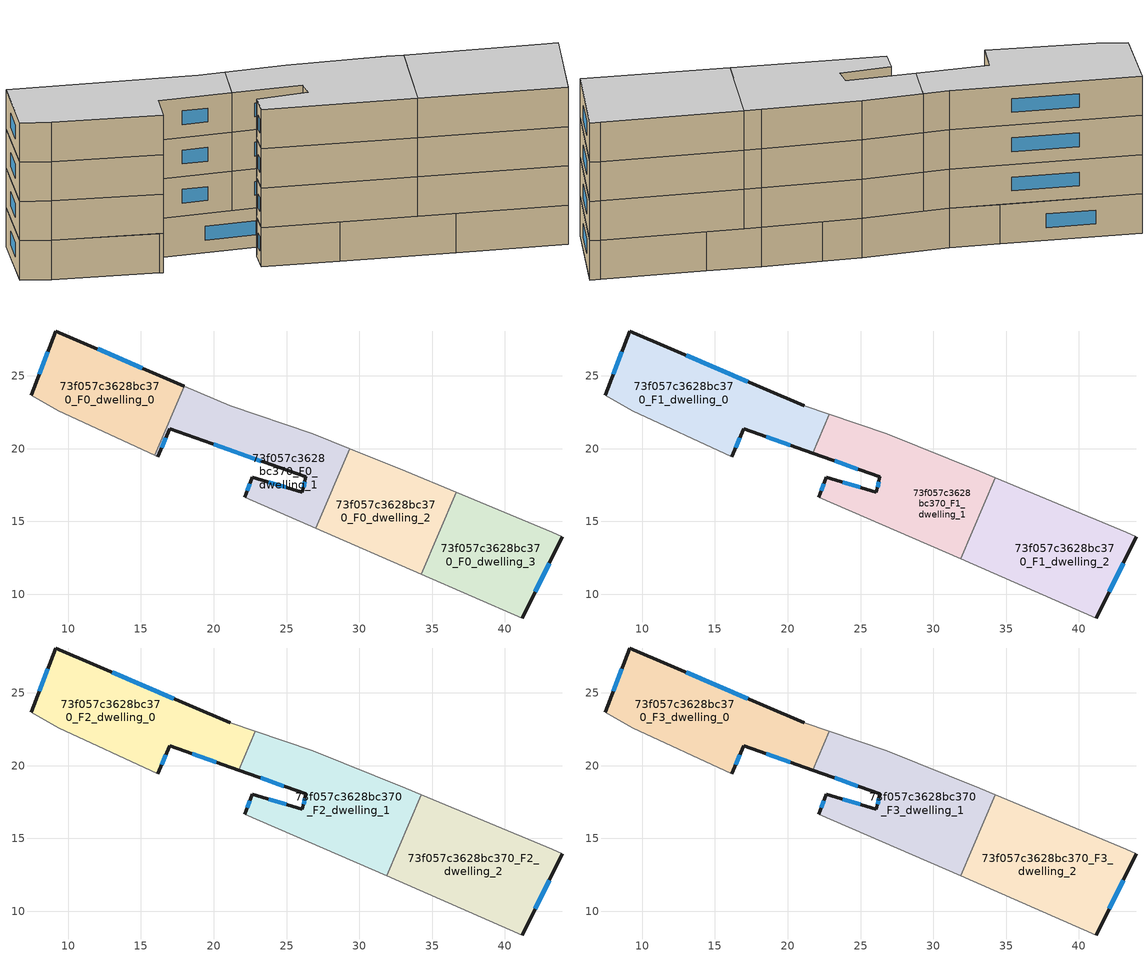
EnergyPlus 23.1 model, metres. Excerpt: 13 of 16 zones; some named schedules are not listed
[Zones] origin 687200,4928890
73f057c3628bc370_F0_dwelling_0
 floor ground (EU_floor_Construction): 17.98,24.29 15.96,19.54 9.32,22.6 7.47,23.66 9.14,28.08 z0
 wall outside (EU_wall_Construction): 17.98,24.29 9.14,28.08 7.47,23.66 z0:3
 wall to 73f057c3628bc370_F0_dwelling_1 (EU_wall_Construction): 15.96,19.54 17.98,24.29 z0:3
 wall adiabatic (EU_wall_Construction): 7.47,23.66 9.32,22.6 15.96,19.54 z0:3
 window (EU_Window_Construction): 15.11,25.52 12.02,26.84 / 8.6,26.64 8.01,25.09 z0.98:2.02
73f057c3628bc370_F0_dwelling_1
 floor ground (EU_floor_Construction): 26.81,21.02 29.36,19.99 27.02,14.52 22.13,16.65 22.65,18.03 26.09,17 26.32,18.07 16.96,21.37 16.17,19.45 15.96,19.54 17.98,24.29 21.14,22.93 z0
 wall outside (EU_wall_Construction): 16.17,19.45 16.96,21.37 26.32,18.07 26.09,17 22.65,18.03 22.13,16.65 z0:3
 wall adiabatic (EU_wall_Construction): 15.96,19.54 16.17,19.45 / 29.36,19.99 26.81,21.02 21.14,22.93 17.98,24.29 / 22.13,16.65 27.02,14.52 z0:3
 wall to 73f057c3628bc370_F0_dwelling_2 (EU_wall_Construction): 27.02,14.52 29.36,19.99 z0:3
 window (EU_Window_Construction): 20.01,20.29 23.28,19.14 / 16.43,20.07 16.71,20.74 / 22.48,17.58 22.3,17.1 / 24.98,17.33 23.77,17.69 / 26.25,17.72 26.17,17.34 z0.98:2.02
73f057c3628bc370_F0_dwelling_2
 floor ground (EU_floor_Construction): 36.65,17 34.26,11.38 27.02,14.52 29.36,19.99 33.17,18.46 z0
 wall adiabatic (EU_wall_Construction): 27.02,14.52 34.26,11.38 / 36.65,17 33.17,18.46 29.36,19.99 z0:3
 wall to 73f057c3628bc370_F0_dwelling_3 (EU_wall_Construction): 34.26,11.38 36.65,17 z0:3
73f057c3628bc370_F0_dwelling_3
 floor ground (EU_floor_Construction): 43.25,14.25 43.93,13.96 41.19,8.37 34.26,11.38 36.65,17 z0
 wall outside (EU_wall_Construction): 41.19,8.37 43.93,13.96 z0:3
 wall adiabatic (EU_wall_Construction): 34.26,11.38 41.19,8.37 / 43.93,13.96 43.25,14.25 36.65,17 z0:3
 window (EU_Window_Construction): 42.08,10.18 43.04,12.14 z0.98:2.02
73f057c3628bc370_F1_dwelling_0
 floor to 73f057c3628bc370_F0_dwelling_0 (EU_floor_Construction): 17.98,24.28 15.96,19.54 9.32,22.6 7.47,23.66 9.14,28.08 z3
 floor to 73f057c3628bc370_F0_dwelling_1 (EU_floor_Construction): 22.85,22.35 21.71,19.69 16.96,21.37 16.17,19.45 15.96,19.54 17.98,24.28 21.14,22.93 z3
 wall outside (EU_wall_Construction): 21.14,22.93 9.14,28.08 7.47,23.66 / 16.17,19.45 16.96,21.37 21.71,19.69 z3:6
 wall adiabatic (EU_wall_Construction): 7.47,23.66 9.32,22.6 16.17,19.45 / 22.85,22.35 21.14,22.93 z3:6
 wall to 73f057c3628bc370_F1_dwelling_1 (EU_wall_Construction): 21.71,19.69 22.85,22.35 z3:6
 window (EU_Window_Construction): 8.6,26.64 8.01,25.09 / 17.24,24.6 13.05,26.4 / 18.51,20.82 20.17,20.24 / 16.43,20.07 16.71,20.74 z3.98:5.02
73f057c3628bc370_F1_dwelling_1
 floor to 73f057c3628bc370_F0_dwelling_1 (EU_floor_Construction): 29.36,19.99 27.02,14.52 22.13,16.65 22.65,18.03 26.09,17 26.32,18.07 21.71,19.69 22.85,22.35 26.81,21.02 z3
 floor to 73f057c3628bc370_F0_dwelling_2 (EU_floor_Construction): 33.17,18.46 34.25,18.01 31.87,12.42 27.02,14.52 29.36,19.99 z3
 wall outside (EU_wall_Construction): 21.71,19.69 26.32,18.07 26.09,17 22.65,18.03 22.13,16.65 z3:6
 wall adiabatic (EU_wall_Construction): 34.25,18.01 33.17,18.46 26.81,21.02 22.85,22.35 / 22.13,16.65 31.86,12.42 z3:6
 wall to 73f057c3628bc370_F1_dwelling_2 (EU_wall_Construction): 31.86,12.42 34.25,18.01 z3:6
 window (EU_Window_Construction): 23.21,19.16 24.82,18.6 / 22.48,17.58 22.3,17.1 / 24.98,17.33 23.77,17.69 / 26.25,17.72 26.17,17.34 z3.98:5.02
73f057c3628bc370_F1_dwelling_2
 floor to 73f057c3628bc370_F0_dwelling_2 (EU_floor_Construction): 36.65,17 34.26,11.38 31.87,12.42 34.25,18.01 z3
 floor to 73f057c3628bc370_F0_dwelling_3 (EU_floor_Construction): 43.25,14.25 43.93,13.96 41.19,8.37 34.26,11.38 36.65,17 z3
 wall outside (EU_wall_Construction): 41.19,8.37 43.93,13.96 z3:6
 wall adiabatic (EU_wall_Construction): 31.86,12.42 41.19,8.37 / 43.93,13.96 43.25,14.25 34.25,18.01 z3:6
 window (EU_Window_Construction): 42.08,10.18 43.04,12.14 z3.98:5.02
73f057c3628bc370_F2_dwelling_0
 floor to 73f057c3628bc370_F1_dwelling_0 (EU_floor_Construction): 21.14,22.93 22.85,22.35 21.71,19.69 16.96,21.37 16.17,19.45 9.32,22.6 7.47,23.66 9.14,28.08 z6
 wall outside (EU_wall_Construction): 21.14,22.93 9.14,28.08 7.47,23.66 / 16.17,19.45 16.96,21.37 21.71,19.69 z6:9
 wall adiabatic (EU_wall_Construction): 7.47,23.66 9.32,22.6 16.17,19.45 / 22.85,22.35 21.14,22.93 z6:9
 wall to 73f057c3628bc370_F2_dwelling_1 (EU_wall_Construction): 21.71,19.69 22.85,22.35 z6:9
 window (EU_Window_Construction): 8.6,26.64 8.01,25.09 / 17.24,24.6 13.05,26.4 / 18.51,20.82 20.17,20.24 / 16.43,20.07 16.71,20.74 z6.98:8.02
73f057c3628bc370_F2_dwelling_1
 floor to 73f057c3628bc370_F1_dwelling_1 (EU_floor_Construction): 33.17,18.46 34.25,18.01 31.86,12.42 22.13,16.65 22.65,18.03 26.09,17 26.32,18.07 21.71,19.69 22.85,22.35 26.81,21.02 z6
 wall outside (EU_wall_Construction): 21.71,19.69 26.32,18.07 26.09,17 22.65,18.03 22.13,16.65 z6:9
 wall adiabatic (EU_wall_Construction): 34.25,18.01 33.17,18.46 26.81,21.02 22.85,22.35 / 22.13,16.65 31.86,12.42 z6:9
 wall to 73f057c3628bc370_F2_dwelling_2 (EU_wall_Construction): 31.86,12.42 34.25,18.01 z6:9
 window (EU_Window_Construction): 23.21,19.16 24.82,18.6 / 22.48,17.58 22.3,17.1 / 24.98,17.33 23.77,17.69 / 26.25,17.72 26.17,17.34 z6.98:8.02
73f057c3628bc370_F2_dwelling_2
 floor to 73f057c3628bc370_F1_dwelling_2 (EU_floor_Construction): 43.25,14.25 43.93,13.96 41.19,8.37 31.86,12.42 34.25,18.01 z6
 wall outside (EU_wall_Construction): 41.19,8.37 43.93,13.96 z6:9
 wall adiabatic (EU_wall_Construction): 31.86,12.42 41.19,8.37 / 43.93,13.96 43.25,14.25 34.25,18.01 z6:9
 window (EU_Window_Construction): 42.08,10.18 43.04,12.14 z6.98:8.02
73f057c3628bc370_F3_dwelling_0
 floor to 73f057c3628bc370_F2_dwelling_0 (EU_floor_Construction): 21.14,22.93 22.85,22.35 21.71,19.69 16.96,21.37 16.17,19.45 9.32,22.6 7.47,23.66 9.14,28.08 z9
 wall outside (EU_wall_Construction): 21.14,22.93 9.14,28.08 7.47,23.66 / 16.17,19.45 16.96,21.37 21.71,19.69 z9:12
 wall adiabatic (EU_wall_Construction): 7.47,23.66 9.32,22.6 16.17,19.45 / 22.85,22.35 21.14,22.93 z9:12
 wall to 73f057c3628bc370_F3_dwelling_1 (EU_wall_Construction): 21.71,19.69 22.85,22.35 z9:12
 window (EU_Window_Construction): 8.6,26.64 8.01,25.09 / 17.24,24.6 13.05,26.4 / 18.51,20.82 20.17,20.24 / 16.43,20.07 16.71,20.74 z9.98:11.02
 ceiling to 73f057c3628bc370_F4_dwelling_0 (EU_floor_Construction): 21.71,19.69 22.85,22.35 21.14,22.93 9.14,28.08 7.47,23.66 9.32,22.6 16.17,19.45 16.96,21.37 z12
73f057c3628bc370_F3_dwelling_1
 floor to 73f057c3628bc370_F2_dwelling_1 (EU_floor_Construction): 33.17,18.46 34.25,18.01 31.86,12.42 22.13,16.65 22.65,18.03 26.09,17 26.32,18.07 21.71,19.69 22.85,22.35 26.81,21.02 z9
 wall outside (EU_wall_Construction): 21.71,19.69 26.32,18.07 26.09,17 22.65,18.03 22.13,16.65 z9:12
 wall adiabatic (EU_wall_Construction): 34.25,18.01 33.17,18.46 26.81,21.02 22.85,22.35 / 22.13,16.65 31.86,12.42 z9:12
 wall to 73f057c3628bc370_F3_dwelling_2 (EU_wall_Construction): 31.86,12.42 34.25,18.01 z9:12
 window (EU_Window_Construction): 23.21,19.16 24.82,18.6 / 22.48,17.58 22.3,17.1 / 24.98,17.33 23.77,17.69 / 26.25,17.72 26.17,17.34 z9.98:11.02
 ceiling to 73f057c3628bc370_F4_dwelling_1 (EU_floor_Construction): 31.86,12.42 34.25,18.01 33.17,18.46 26.81,21.02 22.85,22.35 21.71,19.69 26.32,18.07 26.09,17 22.65,18.03 22.13,16.65 z12
73f057c3628bc370_F3_dwelling_2
 floor to 73f057c3628bc370_F2_dwelling_2 (EU_floor_Construction): 43.25,14.25 43.93,13.96 41.19,8.37 31.86,12.42 34.25,18.01 z9
 wall outside (EU_wall_Construction): 41.19,8.37 43.93,13.96 z9:12
 wall adiabatic (EU_wall_Construction): 31.86,12.42 41.19,8.37 / 43.93,13.96 43.25,14.25 34.25,18.01 z9:12
 window (EU_Window_Construction): 42.08,10.18 43.04,12.14 z9.98:11.02
 ceiling to 73f057c3628bc370_F4_dwelling_2 (EU_floor_Construction): 41.19,8.37 43.93,13.96 43.25,14.25 34.25,18.01 31.86,12.42 z12
[Building]
EU S2 Campaign: North Axis=0; Terrain=City; Solar Distribution=FullExterior
[Site:Location]
Bologna: Latitude=44.5; Longitude=11.25; Time Zone=1; Elevation=37
[SizingPeriod:WeatherFileDays]
AnnualSizingPeriod: Begin Month=1; Begin Day of Month=1; End Month=12; End Day of Month=31; Day of Week for Start Day=Monday; Use Weather File Daylight Saving Period=No; Use Weather File Rain and Snow Indicators=No
[MATERIAL]
EU_InternalMass_Material: Roughness=MediumRough; Thickness=0.1; Conductivity=1; Density=1800; Specific Heat=900; Thermal Absorptance=0.9; Solar Absorptance=0.7; Visible Absorptance=0.7
[MATERIAL:NOMASS] Roughness=MediumRough; Thermal Absorptance=0.9; Solar Absorptance=0.7; Visible Absorptance=0.7
Name | Thermal Resistance
EU_wall_NoMass | 0.905828
EU_floor_NoMass | 0.67114
[WINDOWMATERIAL:SIMPLEGLAZINGSYSTEM]
EU_Window_SimpleGlazing: UFactor=4.52486; Solar Heat Gain Coefficient=0.85; Visible Transmittance=0.85
[CONSTRUCTION]
EU_wall_Construction: EU_wall_NoMass
EU_floor_Construction: EU_floor_NoMass
EU_InternalMass_Construction: EU_InternalMass_Material
EU_Window_Construction: EU_Window_SimpleGlazing
[ZONE] Type=1; Multiplier=1; Ceiling Height=autocalculate; Floor Area=autocalculate; Part of Total Floor Area=Yes
Name | Volume
73f057c3628bc370_F0_dwelling_0 | 142.961
73f057c3628bc370_F1_dwelling_0; 73f057c3628bc370_F2_dwelling_0; 73f057c3628bc370_F3_dwelling_0; 73f057c3628bc370_F1_dwelling_1; 73f057c3628bc370_F2_dwelling_1; 73f057c3628bc370_F3_dwelling_1 | 190.606
73f057c3628bc370_F0_dwelling_1 | 142.949
73f057c3628bc370_F0_dwelling_2 | 142.964
73f057c3628bc370_F1_dwelling_2; 73f057c3628bc370_F2_dwelling_2; 73f057c3628bc370_F3_dwelling_2 | 190.623
73f057c3628bc370_F0_dwelling_3 | 142.948
[INTERNALMASS] Construction=EU_InternalMass_Construction
Name | Zone or ZoneList | Surface Area
73f057c3628bc370_F0_dwelling_0_EU_InternalMass | 73f057c3628bc370_F0_dwelling_0 | 47.6538
73f057c3628bc370_F0_dwelling_1_EU_InternalMass | 73f057c3628bc370_F0_dwelling_1 | 47.6499
73f057c3628bc370_F0_dwelling_2_EU_InternalMass | 73f057c3628bc370_F0_dwelling_2 | 47.6547
73f057c3628bc370_F0_dwelling_3_EU_InternalMass | 73f057c3628bc370_F0_dwelling_3 | 47.6493
73f057c3628bc370_F1_dwelling_0_EU_InternalMass | 73f057c3628bc370_F1_dwelling_0 | 63.535
73f057c3628bc370_F1_dwelling_1_EU_InternalMass | 73f057c3628bc370_F1_dwelling_1 | 63.5354
73f057c3628bc370_F1_dwelling_2_EU_InternalMass | 73f057c3628bc370_F1_dwelling_2 | 63.5406
73f057c3628bc370_F2_dwelling_0_EU_InternalMass | 73f057c3628bc370_F2_dwelling_0 | 63.535
73f057c3628bc370_F2_dwelling_1_EU_InternalMass | 73f057c3628bc370_F2_dwelling_1 | 63.5354
73f057c3628bc370_F2_dwelling_2_EU_InternalMass | 73f057c3628bc370_F2_dwelling_2 | 63.5406
73f057c3628bc370_F3_dwelling_0_EU_InternalMass | 73f057c3628bc370_F3_dwelling_0 | 63.535
73f057c3628bc370_F3_dwelling_1_EU_InternalMass | 73f057c3628bc370_F3_dwelling_1 | 63.5354
73f057c3628bc370_F3_dwelling_2_EU_InternalMass | 73f057c3628bc370_F3_dwelling_2 | 63.5406
[OTHEREQUIPMENT] Fuel Type=Electricity; Design Level Calculation Method=Watts/Area; Power per Zone Floor Area=1; Fraction Latent=0; Fraction Radiant=0; Fraction Lost=0; Carbon Dioxide Generation Rate=0; EndUse Subcategory=EU_Step8_InternalGains
Name | Zone or ZoneList or Space or SpaceList | Schedule
EU_Step8_InternalGain_73f057c3628bc370_F0_dwelling_0_f000 | 73f057c3628bc370_F0_dwelling_0 | EU_Step8_GainSchedule_73f057c3628bc370_F0_dwelling_0_f000
EU_Step8_InternalGain_73f057c3628bc370_F0_dwelling_1_f000 | 73f057c3628bc370_F0_dwelling_1 | EU_Step8_GainSchedule_73f057c3628bc370_F0_dwelling_1_f000
EU_Step8_InternalGain_73f057c3628bc370_F0_dwelling_2_f000 | 73f057c3628bc370_F0_dwelling_2 | EU_Step8_GainSchedule_73f057c3628bc370_F0_dwelling_2_f000
EU_Step8_InternalGain_73f057c3628bc370_F0_dwelling_3_f000 | 73f057c3628bc370_F0_dwelling_3 | EU_Step8_GainSchedule_73f057c3628bc370_F0_dwelling_3_f000
EU_Step8_InternalGain_73f057c3628bc370_F1_dwelling_0_f000 | 73f057c3628bc370_F1_dwelling_0 | EU_Step8_GainSchedule_73f057c3628bc370_F1_dwelling_0_f000
EU_Step8_InternalGain_73f057c3628bc370_F1_dwelling_1_f000 | 73f057c3628bc370_F1_dwelling_1 | EU_Step8_GainSchedule_73f057c3628bc370_F1_dwelling_1_f000
EU_Step8_InternalGain_73f057c3628bc370_F1_dwelling_2_f000 | 73f057c3628bc370_F1_dwelling_2 | EU_Step8_GainSchedule_73f057c3628bc370_F1_dwelling_2_f000
EU_Step8_InternalGain_73f057c3628bc370_F2_dwelling_0_f000 | 73f057c3628bc370_F2_dwelling_0 | EU_Step8_GainSchedule_73f057c3628bc370_F2_dwelling_0_f000
EU_Step8_InternalGain_73f057c3628bc370_F2_dwelling_1_f000 | 73f057c3628bc370_F2_dwelling_1 | EU_Step8_GainSchedule_73f057c3628bc370_F2_dwelling_1_f000
EU_Step8_InternalGain_73f057c3628bc370_F2_dwelling_2_f000 | 73f057c3628bc370_F2_dwelling_2 | EU_Step8_GainSchedule_73f057c3628bc370_F2_dwelling_2_f000
EU_Step8_InternalGain_73f057c3628bc370_F3_dwelling_0_f000 | 73f057c3628bc370_F3_dwelling_0 | EU_Step8_GainSchedule_73f057c3628bc370_F3_dwelling_0_f000
EU_Step8_InternalGain_73f057c3628bc370_F3_dwelling_1_f000 | 73f057c3628bc370_F3_dwelling_1 | EU_Step8_GainSchedule_73f057c3628bc370_F3_dwelling_1_f000
EU_Step8_InternalGain_73f057c3628bc370_F3_dwelling_2_f000 | 73f057c3628bc370_F3_dwelling_2 | EU_Step8_GainSchedule_73f057c3628bc370_F3_dwelling_2_f000
[ZONEVENTILATION:DESIGNFLOWRATE] Schedule=EU_AlwaysOn; Design Flow Rate Calculation Method=AirChanges/Hour; Air Changes per Hour=0.73129; Ventilation Type=Natural; Fan Pressure Rise=0; Fan Total Efficiency=1; Constant Term Coefficient=1; Temperature Term Coefficient=0; Velocity Term Coefficient=0; Velocity Squared Term Coefficient=0; Minimum Indoor Temperature=-100; Maximum Indoor Temperature=100; Delta Temperature=-100; Minimum Outdoor Temperature=-100; Maximum Outdoor Temperature=100; Maximum Wind Speed=40
Name | Zone or ZoneList or Space or SpaceList
EU_ConstantAir_73f057c3628bc370_F0_dwelling_0 | 73f057c3628bc370_F0_dwelling_0
EU_ConstantAir_73f057c3628bc370_F0_dwelling_1 | 73f057c3628bc370_F0_dwelling_1
EU_ConstantAir_73f057c3628bc370_F0_dwelling_2 | 73f057c3628bc370_F0_dwelling_2
EU_ConstantAir_73f057c3628bc370_F0_dwelling_3 | 73f057c3628bc370_F0_dwelling_3
EU_ConstantAir_73f057c3628bc370_F1_dwelling_0 | 73f057c3628bc370_F1_dwelling_0
EU_ConstantAir_73f057c3628bc370_F1_dwelling_1 | 73f057c3628bc370_F1_dwelling_1
EU_ConstantAir_73f057c3628bc370_F1_dwelling_2 | 73f057c3628bc370_F1_dwelling_2
EU_ConstantAir_73f057c3628bc370_F2_dwelling_0 | 73f057c3628bc370_F2_dwelling_0
EU_ConstantAir_73f057c3628bc370_F2_dwelling_1 | 73f057c3628bc370_F2_dwelling_1
EU_ConstantAir_73f057c3628bc370_F2_dwelling_2 | 73f057c3628bc370_F2_dwelling_2
EU_ConstantAir_73f057c3628bc370_F3_dwelling_0 | 73f057c3628bc370_F3_dwelling_0
EU_ConstantAir_73f057c3628bc370_F3_dwelling_1 | 73f057c3628bc370_F3_dwelling_1
EU_ConstantAir_73f057c3628bc370_F3_dwelling_2 | 73f057c3628bc370_F3_dwelling_2
[HVACTEMPLATE:THERMOSTAT] Constant Heating Setpoint=20; Constant Cooling Setpoint=50
EU_HeatOnly_73f057c3628bc370_F0_dwelling_0; EU_HeatOnly_73f057c3628bc370_F0_dwelling_1; EU_HeatOnly_73f057c3628bc370_F0_dwelling_2; EU_HeatOnly_73f057c3628bc370_F0_dwelling_3; EU_HeatOnly_73f057c3628bc370_F1_dwelling_0; EU_HeatOnly_73f057c3628bc370_F1_dwelling_1; EU_HeatOnly_73f057c3628bc370_F1_dwelling_2; EU_HeatOnly_73f057c3628bc370_F2_dwelling_0; EU_HeatOnly_73f057c3628bc370_F2_dwelling_1; EU_HeatOnly_73f057c3628bc370_F2_dwelling_2; EU_HeatOnly_73f057c3628bc370_F3_dwelling_0; EU_HeatOnly_73f057c3628bc370_F3_dwelling_1; EU_HeatOnly_73f057c3628bc370_F3_dwelling_2; EU_HeatOnly_73f057c3628bc370_F4_dwelling_0; EU_HeatOnly_73f057c3628bc370_F4_dwelling_1; EU_HeatOnly_73f057c3628bc370_F4_dwelling_2
[HVACTEMPLATE:ZONE:IDEALLOADSAIRSYSTEM] System Availability Schedule=EU_AlwaysOn; Maximum Heating Supply Air Temperature=50; Minimum Cooling Supply Air Temperature=13; Maximum Heating Supply Air Humidity Ratio=0.0156; Minimum Cooling Supply Air Humidity Ratio=0.0077; Heating Limit=NoLimit; Cooling Limit=NoLimit; Heating Availability Schedule=EU_AlwaysOn; Cooling Availability Schedule=EU_CoolingOff; Dehumidification Control Type=ConstantSensibleHeatRatio; Cooling Sensible Heat Ratio=0.7; Dehumidification Setpoint=60; Humidification Control Type=None; Humidification Setpoint=30; Outdoor Air Method=None; Outdoor Air Flow Rate per Person=0.00944; Outdoor Air Flow Rate per Zone Floor Area=0; Outdoor Air Flow Rate per Zone=0; Demand Controlled Ventilation Type=None; Outdoor Air Economizer Type=NoEconomizer; Heat Recovery Type=None; Sensible Heat Recovery Effectiveness=0.7; Latent Heat Recovery Effectiveness=0.65
Name | Template Thermostat
73f057c3628bc370_F0_dwelling_0 | EU_HeatOnly_73f057c3628bc370_F0_dwelling_0
73f057c3628bc370_F0_dwelling_1 | EU_HeatOnly_73f057c3628bc370_F0_dwelling_1
73f057c3628bc370_F0_dwelling_2 | EU_HeatOnly_73f057c3628bc370_F0_dwelling_2
73f057c3628bc370_F0_dwelling_3 | EU_HeatOnly_73f057c3628bc370_F0_dwelling_3
73f057c3628bc370_F1_dwelling_0 | EU_HeatOnly_73f057c3628bc370_F1_dwelling_0
73f057c3628bc370_F1_dwelling_1 | EU_HeatOnly_73f057c3628bc370_F1_dwelling_1
73f057c3628bc370_F1_dwelling_2 | EU_HeatOnly_73f057c3628bc370_F1_dwelling_2
73f057c3628bc370_F2_dwelling_0 | EU_HeatOnly_73f057c3628bc370_F2_dwelling_0
73f057c3628bc370_F2_dwelling_1 | EU_HeatOnly_73f057c3628bc370_F2_dwelling_1
73f057c3628bc370_F2_dwelling_2 | EU_HeatOnly_73f057c3628bc370_F2_dwelling_2
73f057c3628bc370_F3_dwelling_0 | EU_HeatOnly_73f057c3628bc370_F3_dwelling_0
73f057c3628bc370_F3_dwelling_1 | EU_HeatOnly_73f057c3628bc370_F3_dwelling_1
73f057c3628bc370_F3_dwelling_2 | EU_HeatOnly_73f057c3628bc370_F3_dwelling_2
[SIZING:ZONE] Zone Cooling Design Supply Air Temperature Input Method=SupplyAirTemperature; Zone Cooling Design Supply Air Temperature=13; Zone Heating Design Supply Air Temperature Input Method=SupplyAirTemperature; Zone Heating Design Supply Air Temperature=50; Zone Cooling Design Supply Air Humidity Ratio=0.008; Zone Heating Design Supply Air Humidity Ratio=0.008; Cooling Design Air Flow Method=DesignDay; Cooling Design Air Flow Rate=0; Cooling Minimum Air Flow per Zone Floor Area=0.000762; Cooling Minimum Air Flow=0; Cooling Minimum Air Flow Fraction=0.2; Heating Design Air Flow Method=DesignDay; Heating Design Air Flow Rate=0; Heating Maximum Air Flow per Zone Floor Area=0.002032; Heating Maximum Air Flow=0.141576; Heating Maximum Air Flow Fraction=0.3; Account for Dedicated Outdoor Air System=No; Dedicated Outdoor Air System Control Strategy=NeutralSupplyAir; Dedicated Outdoor Air Low Setpoint Temperature for Design=autosize; Dedicated Outdoor Air High Setpoint Temperature for Design=autosize; Zone Load Sizing Method=Sensible Load Only No Latent Load; Zone Latent Cooling Design Supply Air Humidity Ratio Input Method=HumidityRatioDifference; Zone Cooling Design Supply Air Humidity Ratio Difference=0.005; Zone Latent Heating Design Supply Air Humidity Ratio Input Method=HumidityRatioDifference; Zone Humidification Design Supply Air Humidity Ratio Difference=0.005
73f057c3628bc370_F0_dwelling_0; 73f057c3628bc370_F0_dwelling_1; 73f057c3628bc370_F0_dwelling_2; 73f057c3628bc370_F0_dwelling_3; 73f057c3628bc370_F1_dwelling_0; 73f057c3628bc370_F1_dwelling_1; 73f057c3628bc370_F1_dwelling_2; 73f057c3628bc370_F2_dwelling_0; 73f057c3628bc370_F2_dwelling_1
